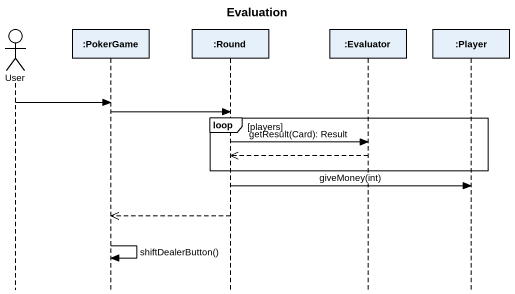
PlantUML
@startuml
title Evaluation
hide footbox
actor User
participant ":PokerGame" as PokerGame
participant ":Round" as Round
participant ":Evaluator" as Evaluator
participant ":Player" as Player

User -> PokerGame
PokerGame -> Round
loop players
  Round -> Evaluator : getResult(Card): Result
  Evaluator -->> Round
end
Round -> Player : giveMoney(int)
Round -->> PokerGame
PokerGame -> PokerGame : shiftDealerButton()
@enduml
